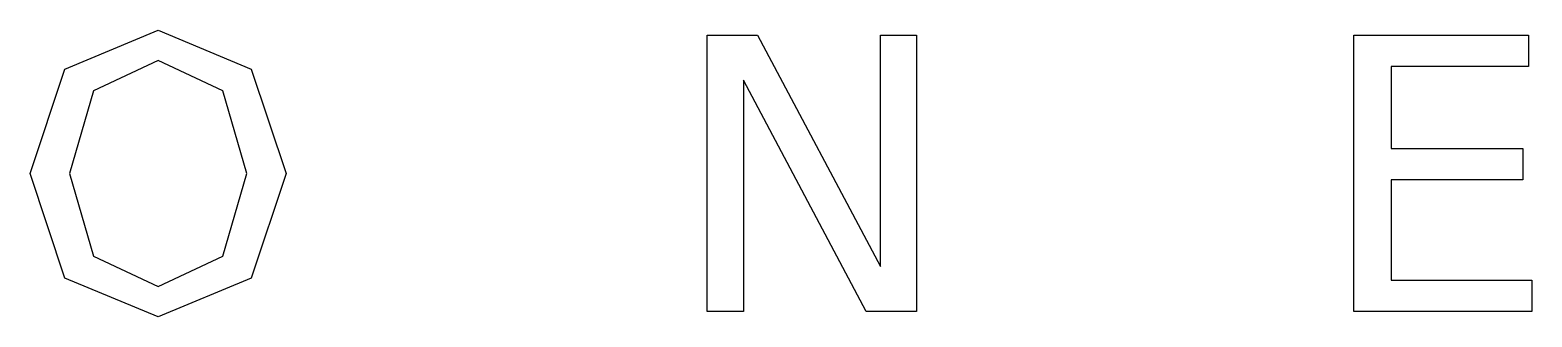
# Model space of a CAD drawing. Extents: x -22.9 to 21.7, y -4.9 to 3.7.
import ezdxf

# ---------------------------------------------------------------- set-up
doc = ezdxf.new("R2010")
doc.units = 0
doc.layers.get('0').update_dxf_attribs({"linetype": 'CONTINUOUS'})

msp = doc.modelspace()

# ---------------------------------------------------------------- linework, layer by layer
at = {"color": 7}
for points in [[(-19.117248, 3.658664), (-16.350148, 2.495601), (-15.313863, -0.613255), (-16.350148, -3.722108), (-19.117248, -4.879659), (-21.895373, -3.722108), (-22.931658, -0.613255), (-21.895373, 2.495601), (-19.117248, 3.658664)], [(-2.790252, 3.509837), (-1.290946, 3.509837), (2.358099, -3.374842), (2.358099, 3.509837), (3.438481, 3.509837), (3.438481, -4.719808), (1.939175, -4.719808), (-1.70987, 2.16487), (-1.70987, -4.719808), (-2.790252, -4.719808), (-2.790252, 3.509837)], [(16.436137, 3.509837), (21.639609, 3.509837), (21.639609, 2.572772), (17.549592, 2.572772), (17.549592, 0.136398), (21.468732, 0.136398), (21.468732, -0.800667), (17.549592, -0.800667), (17.549592, -3.78274), (21.738828, -3.78274), (21.738828, -4.719808), (16.436137, -4.719808), (16.436137, 3.509837)], [(-19.117248, 2.754672), (-21.046502, 1.850678), (-21.757569, -0.613255), (-21.046502, -3.071673), (-19.117248, -3.975667), (-17.199019, -3.071673), (-16.487951, -0.613255), (-17.199019, 1.850678), (-19.117248, 2.754672)]]:
    msp.add_lwpolyline(points, dxfattribs=at)

doc.saveas('drawing.dxf')
